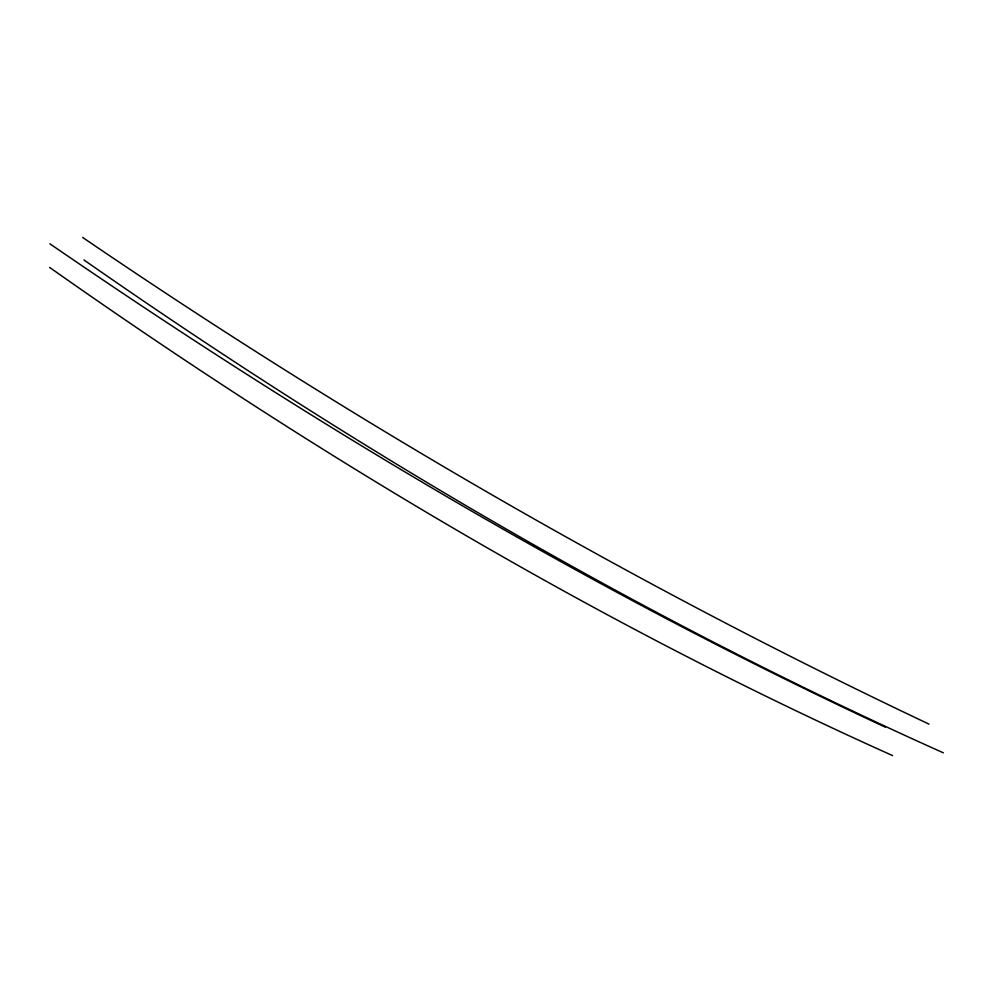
<?xml version="1.0" encoding="UTF-8"?>
<svg xmlns="http://www.w3.org/2000/svg" width="993" height="993" viewBox="0 0 993 993"><rect width="100%" height="100%" fill="white"/><g stroke="black" fill="none" stroke-linecap="round" stroke-linejoin="round"><path stroke-width="1.49" d="M943.35 752.818C641.354 617.696 355.097 449.109 83.933 259.967M885.359 727.186C593.218 591.245 315.228 426.258 49.886 243.794M929.001 724.12C634.477 584.827 351.807 420.895 82.642 237.439M49.65 267.44C236.495 399.136 430.503 520.965 632.467 628.184A5209.526 3073.633 60.5 0 0 892.546 755.574"/></g></svg>
